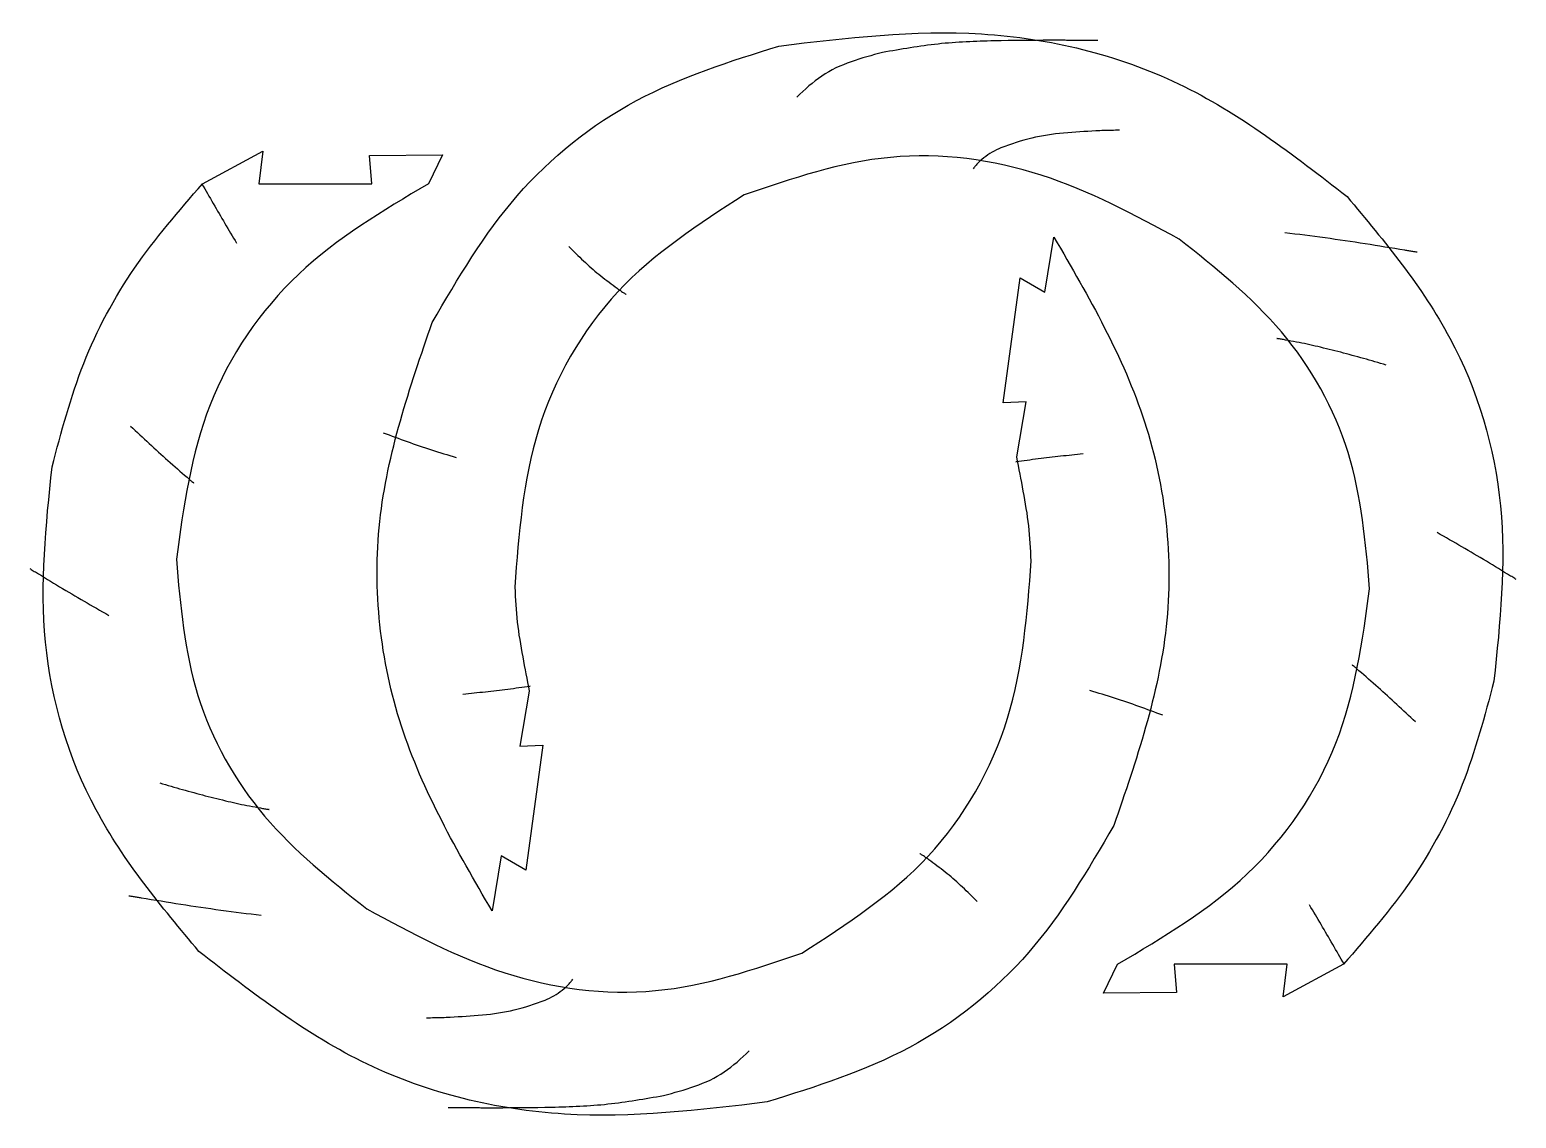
# Model space of a CAD drawing. Extents: x 24 to 770, y 24 to 569.
import ezdxf

# ---------------------------------------------------------------- set-up
doc = ezdxf.new("R2010")
doc.units = 0
doc.layers.get('0').update_dxf_attribs({"linetype": 'CONTINUOUS'})

msp = doc.modelspace()

# ---------------------------------------------------------------- linework, layer by layer
at = {"color": 5}
for p, q in [((111.065457, 492.220972), (141.274463, 508.608667)), ((141.274463, 508.608667), (139.386143, 492.220972)), ((194.807324, 506.340763), (231.406827, 506.717787)), ((196.0275, 492.220972), (194.807324, 506.340763)), ((231.406827, 506.717787), (224.348187, 492.220972)), ((139.386143, 492.220972), (167.70683, 492.220972)), ((167.70683, 492.220972), (196.0275, 492.220972)), ((533.564535, 437.871871), (538.217452, 465.434573)), ((512.691157, 382.305457), (521.348064, 444.97547)), ((521.348064, 444.97547), (533.564535, 437.871871)), ((524.258704, 382.746481), (512.691157, 382.305457)), ((519.605787, 355.183795), (524.258704, 382.746481)), ((274.925244, 237.767596), (270.272328, 210.20491)), ((270.272328, 210.20491), (281.839874, 210.645934)), ((281.839874, 210.645934), (273.182967, 147.975921)), ((260.966496, 155.07952), (256.313579, 127.516818)), ((273.182967, 147.975921), (260.966496, 155.07952)), ((563.124204, 86.233604), (570.182844, 100.730419)), ((626.824201, 100.730419), (598.503531, 100.730419)), ((598.503531, 100.730419), (599.723707, 86.610628)), ((655.144888, 100.730419), (626.824201, 100.730419)), ((683.465574, 100.730419), (653.256568, 84.342724)), ((653.256568, 84.342724), (655.144888, 100.730419)), ((599.723707, 86.610628), (563.124204, 86.233604))]:
    msp.add_line(p, q, dxfattribs=at)
at = {"color": 7}
for p, q in [((519.130181, 352.672467), (519.183189, 352.680467)), ((275.40085, 240.278924), (275.347843, 240.270924))]:
    msp.add_line(p, q, dxfattribs=at)
at = {"color": 5}
for points, knots in [([(400.223956, 561.285552), (434.078023, 565.366546), (501.789534, 573.528941), (604.211107, 548.715268), (658.257176, 506.768339), (685.248342, 485.819608)], [0, 0, 0, 0, 101.898306, 203.806784, 305.475187, 305.475187, 305.475187, 305.475187]), ([(226.269251, 422.643427), (239.236966, 444.773599), (265.161771, 489.015807), (326.802307, 538.274435), (375.743975, 553.613268), (400.223956, 561.285552)], [0, 0, 0, 0, 76.550273, 153.037818, 229.582564, 229.582564, 229.582564, 229.582564]), ([(601.040539, 464.470188), (578.609674, 476.576273), (533.775068, 500.773803), (455.423912, 511.339323), (406.939397, 494.848098), (382.726501, 486.612472)], [0, 0, 0, 0, 76.213537, 152.334918, 228.272131, 228.272131, 228.272131, 228.272131]), ([(35.568932, 350.159043), (40.197504, 367.689263), (49.454893, 402.750627), (75.385674, 451.1803), (99.171584, 478.540044), (111.065457, 492.220972)], [0, 0, 0, 0, 54.275462, 108.553789, 162.840492, 162.840492, 162.840492, 162.840492]), ([(224.348187, 492.220972), (201.455087, 478.636207), (155.68513, 451.476314), (108.827424, 383.092733), (101.559159, 330.283373), (97.926017, 303.885893)], [0, 0, 0, 0, 79.305031, 158.553798, 237.759361, 237.759361, 237.759361, 237.759361]), ([(382.726501, 486.612472), (360.170862, 472.031474), (315.034633, 442.853348), (273.753148, 370.038632), (269.73018, 316.565113), (267.71802, 289.81937)], [0, 0, 0, 0, 79.761585, 159.611396, 239.514889, 239.514889, 239.514889, 239.514889]), ([(685.248342, 485.819608), (704.158262, 463.200141), (741.975338, 417.964514), (768.165138, 330.724812), (762.030297, 272.108121), (758.962099, 242.792348)], [0, 0, 0, 0, 87.863941, 175.715038, 263.61067, 263.61067, 263.61067, 263.61067]), ([(538.217452, 465.434573), (555.626215, 435.483862), (590.440927, 375.587283), (602.09578, 268.67504), (579.536923, 203.088684), (568.26178, 170.307964)], [0, 0, 0, 0, 103.250727, 206.484759, 309.640382, 309.640382, 309.640382, 309.640382]), ([(696.605014, 289.065498), (694.610551, 312.21642), (690.621818, 358.516018), (655.525233, 421.166663), (619.210729, 450.028824), (601.040539, 464.470188)], [0, 0, 0, 0, 69.168393, 138.330072, 207.590391, 207.590391, 207.590391, 207.590391]), ([(256.313579, 127.516818), (238.904816, 157.467529), (204.090104, 217.364108), (192.435251, 324.276351), (214.994108, 389.862707), (226.269251, 422.643427)], [0, 0, 0, 0, 103.250727, 206.484759, 309.640382, 309.640382, 309.640382, 309.640382]), ([(526.813011, 303.132021), (526.525275, 308.987695), (525.949586, 320.703466), (522.86494, 337.995416), (520.689586, 349.467968), (519.605787, 355.183795)], [0, 0, 0, 0, 17.569987, 35.153246, 52.611585, 52.611585, 52.611585, 52.611585]), ([(109.282689, 107.131783), (90.372769, 129.751249), (52.555693, 174.986877), (26.365893, 262.226579), (32.500734, 320.84327), (35.568932, 350.159043)], [0, 0, 0, 0, 87.863941, 175.715038, 263.61067, 263.61067, 263.61067, 263.61067]), ([(97.926017, 303.885893), (99.92048, 280.734971), (103.909213, 234.435373), (139.005798, 171.784728), (175.320302, 142.922567), (193.490493, 128.481203)], [0, 0, 0, 0, 69.168393, 138.330072, 207.590391, 207.590391, 207.590391, 207.590391]), ([(411.80453, 106.338919), (434.36017, 120.919917), (479.496398, 150.098043), (520.777884, 222.912759), (524.800851, 276.386278), (526.813011, 303.132021)], [0, 0, 0, 0, 79.761585, 159.611396, 239.514889, 239.514889, 239.514889, 239.514889]), ([(267.71802, 289.81937), (268.005756, 283.963696), (268.581445, 272.247925), (271.666091, 254.955975), (273.841445, 243.483423), (274.925244, 237.767596)], [0, 0, 0, 0, 17.569987, 35.153246, 52.611585, 52.611585, 52.611585, 52.611585]), ([(570.182844, 100.730419), (593.075944, 114.315184), (638.845901, 141.475076), (685.703607, 209.858658), (692.971872, 262.668018), (696.605014, 289.065498)], [0, 0, 0, 0, 79.305031, 158.553798, 237.759361, 237.759361, 237.759361, 237.759361]), ([(758.962099, 242.792348), (754.333527, 225.262128), (745.076138, 190.200764), (719.145357, 141.771091), (695.359447, 114.411347), (683.465574, 100.730419)], [0, 0, 0, 0, 54.275462, 108.553789, 162.840492, 162.840492, 162.840492, 162.840492]), ([(568.26178, 170.307964), (555.294065, 148.177792), (529.36926, 103.935583), (467.728724, 54.676956), (418.787056, 39.338123), (394.307075, 31.665839)], [0, 0, 0, 0, 76.550273, 153.037818, 229.582564, 229.582564, 229.582564, 229.582564]), ([(193.490493, 128.481203), (215.921357, 116.375118), (260.755963, 92.177588), (339.107119, 81.612068), (387.591634, 98.103293), (411.80453, 106.338919)], [0, 0, 0, 0, 76.213537, 152.334918, 228.272131, 228.272131, 228.272131, 228.272131]), ([(394.307075, 31.665839), (360.453008, 27.584845), (292.741497, 19.42245), (190.319924, 44.236123), (136.273855, 86.183052), (109.282689, 107.131783)], [0, 0, 0, 0, 101.898306, 203.806784, 305.475187, 305.475187, 305.475187, 305.475187])]:
    msp.add_open_spline(points, degree=3, knots=knots, dxfattribs=at)
at = {"color": 7}
for points, knots in [([(536.389582, 564.154379), (527.029491, 564.110449), (508.256018, 564.022339), (480.039172, 562.930454), (461.487613, 559.653693), (452.219474, 558.016662)], [0, 0, 0, 0, 28.089312, 56.33855, 84.541292, 84.541292, 84.541292, 84.541292]), ([(545.211741, 564.131323), (544.26843, 564.134731), (542.329656, 564.141736), (539.388937, 564.150664), (537.391525, 564.153138), (536.389582, 564.154379)], [0, 0, 0, 0, 2.829953, 5.81636, 8.822193, 8.822193, 8.822193, 8.822193]), ([(560.266605, 564.055211), (559.712021, 564.05815), (558.435286, 564.064916), (556.568848, 564.074778), (554.191193, 564.087227), (551.523101, 564.101564), (548.371249, 564.116886), (546.285198, 564.126418), (545.211741, 564.131323)], [0, 0, 0, 0, 1.663775, 3.830259, 5.59939, 8.796839, 11.834651, 15.055056, 15.055056, 15.055056, 15.055056]), ([(452.219474, 558.016662), (446.938818, 556.616807), (436.380389, 553.817861), (421.201801, 547.011988), (413.249161, 539.43832), (409.279924, 535.658231)], [0, 0, 0, 0, 16.403979, 32.799005, 49.135723, 49.135723, 49.135723, 49.135723]), ([(559.265341, 518.734979), (553.871659, 518.417143), (543.084249, 517.781469), (526.929058, 515.658312), (516.721272, 512.037916), (511.622367, 510.229487)], [0, 0, 0, 0, 16.219201, 32.438543, 48.626215, 48.626215, 48.626215, 48.626215]), ([(571.116844, 519.029064), (569.799805, 519.007647), (567.165694, 518.964812), (563.215028, 518.867838), (560.581933, 518.779267), (559.265341, 518.734979)], [0, 0, 0, 0, 3.95163, 7.903362, 11.855359, 11.855359, 11.855359, 11.855359]), ([(511.622367, 510.229487), (510.124184, 509.508133), (507.109295, 508.056506), (503.000685, 505.339649), (500.665796, 503.096085), (499.546128, 502.020209)], [0, 0, 0, 0, 4.98685, 10.035358, 14.686909, 14.686909, 14.686909, 14.686909]), ([(499.546128, 502.020209), (499.299272, 501.74244), (498.886713, 501.278216), (498.256462, 500.516451), (497.888618, 500.021219), (497.669536, 499.726265)], [0, 0, 0, 0, 1.114778, 1.863077, 2.965116, 2.965116, 2.965116, 2.965116]), ([(110.744705, 492.220972), (112.640871, 488.895256), (116.434683, 482.241227), (122.209002, 472.304313), (126.133586, 465.721034), (128.09632, 462.428653)], [0, 0, 0, 0, 11.484867, 22.978702, 34.477713, 34.477713, 34.477713, 34.477713]), ([(714.295925, 458.857254), (707.631308, 459.935534), (694.284001, 462.095019), (674.211032, 465.112761), (660.768896, 466.787088), (654.044728, 467.624638)], [0, 0, 0, 0, 20.253973, 40.562875, 60.890518, 60.890518, 60.890518, 60.890518]), ([(294.81873, 460.74736), (297.239801, 458.314647), (302.081108, 453.45006), (309.862613, 446.70898), (315.327169, 442.573129), (318.056224, 440.507642)], [0, 0, 0, 0, 10.294109, 20.584666, 30.850975, 30.850975, 30.850975, 30.850975]), ([(720.453269, 457.826198), (719.737666, 457.946188), (718.319655, 458.183954), (716.267621, 458.53011), (714.930469, 458.751971), (714.295925, 458.857254)], [0, 0, 0, 0, 2.176778, 4.313419, 6.243074, 6.243074, 6.243074, 6.243074]), ([(318.056224, 440.507642), (318.752467, 440.006732), (320.187063, 438.974615), (322.06504, 437.681435), (323.246136, 436.889038), (323.671906, 436.60339)], [0, 0, 0, 0, 2.573077, 5.301784, 6.839926, 6.839926, 6.839926, 6.839926]), ([(651.297176, 414.341716), (651.14021, 414.366512), (650.795251, 414.421006), (649.772297, 414.582518), (650.21406, 414.51274), (650.350712, 414.491156)], [0, 0, 0, 0, 0.576787, 1.267582, 1.576975, 1.576975, 1.576975, 1.576975]), ([(654.429144, 413.82698), (654.065083, 413.887476), (653.364909, 414.003825), (652.32214, 414.182879), (651.641304, 414.288387), (651.297176, 414.341716)], [0, 0, 0, 0, 1.107163, 2.12933, 3.174016, 3.174016, 3.174016, 3.174016]), ([(670.559335, 410.517172), (668.775123, 410.92315), (665.206704, 411.735106), (659.830527, 412.847262), (656.229602, 413.500408), (654.429144, 413.82698)], [0, 0, 0, 0, 5.489401, 10.97878, 16.468138, 16.468138, 16.468138, 16.468138]), ([(704.937573, 401.224516), (701.141383, 402.347213), (693.55007, 404.592292), (682.093274, 407.71214), (674.403499, 409.582279), (670.559335, 410.517172)], [0, 0, 0, 0, 11.876046, 23.748749, 35.616983, 35.616983, 35.616983, 35.616983]), ([(75.00133, 370.674306), (78.08713, 367.758375), (84.258564, 361.926671), (93.667159, 353.340012), (100.068712, 347.761282), (103.269665, 344.971763)], [0, 0, 0, 0, 12.736613, 25.472541, 38.20987, 38.20987, 38.20987, 38.20987]), ([(201.605649, 367.338214), (205.624631, 365.833138), (213.67464, 362.818475), (225.902792, 358.678239), (234.153938, 356.198362), (238.282761, 354.957447)], [0, 0, 0, 0, 12.874241, 25.787069, 38.720254, 38.720254, 38.720254, 38.720254]), ([(552.831067, 356.672931), (549.078504, 356.298753), (541.573452, 355.550405), (530.3369, 354.225261), (522.865821, 353.190074), (519.130181, 352.672467)], [0, 0, 0, 0, 11.313402, 22.626582, 33.940375, 33.940375, 33.940375, 33.940375]), ([(103.269665, 344.971763), (103.495556, 344.77995), (103.984319, 344.364922), (104.579366, 343.857001), (104.950565, 343.5433), (105.058369, 343.452195)], [0, 0, 0, 0, 0.889028, 1.923599, 2.347031, 2.347031, 2.347031, 2.347031]), ([(105.058369, 343.452195), (105.242479, 343.297309), (105.646563, 342.957364), (106.929475, 341.878197), (106.567994, 342.18223), (106.528257, 342.215651)], [0, 0, 0, 0, 0.938257, 2.059288, 2.197741, 2.197741, 2.197741, 2.197741]), ([(767.349666, 295.459882), (763.298025, 297.926176), (755.181063, 302.867093), (742.913016, 310.156511), (734.639683, 314.879449), (730.49962, 317.242856)], [0, 0, 0, 0, 14.229744, 28.507534, 42.808788, 42.808788, 42.808788, 42.808788]), ([(24.365525, 299.218885), (24.595143, 299.078018), (25.190333, 298.712877), (26.128958, 298.137105), (26.837951, 297.702175), (27.181365, 297.491509)], [0, 0, 0, 0, 0.808153, 2.094808, 3.30345, 3.30345, 3.30345, 3.30345]), ([(27.181365, 297.491509), (31.233006, 295.025215), (39.349968, 290.084298), (51.618015, 282.79488), (59.891348, 278.071942), (64.031411, 275.708534)], [0, 0, 0, 0, 14.229744, 28.507534, 42.808788, 42.808788, 42.808788, 42.808788]), ([(770.165506, 293.732506), (769.935889, 293.873373), (769.340698, 294.238514), (768.402073, 294.814286), (767.69308, 295.249216), (767.349666, 295.459882)], [0, 0, 0, 0, 0.808153, 2.094808, 3.30345, 3.30345, 3.30345, 3.30345]), ([(689.472662, 249.499196), (689.288552, 249.654082), (688.884468, 249.994027), (687.601556, 251.073194), (687.963037, 250.769161), (688.002774, 250.73574)], [0, 0, 0, 0, 0.938257, 2.059288, 2.197741, 2.197741, 2.197741, 2.197741]), ([(691.261366, 247.979628), (691.035475, 248.171441), (690.546712, 248.586469), (689.951665, 249.09439), (689.580466, 249.408091), (689.472662, 249.499196)], [0, 0, 0, 0, 0.889028, 1.923599, 2.347031, 2.347031, 2.347031, 2.347031]), ([(719.529701, 222.277085), (716.443901, 225.193016), (710.272467, 231.024719), (700.863872, 239.611379), (694.462319, 245.190109), (691.261366, 247.979628)], [0, 0, 0, 0, 12.736613, 25.472541, 38.20987, 38.20987, 38.20987, 38.20987]), ([(241.699964, 236.27846), (245.452527, 236.652638), (252.957579, 237.400986), (264.194131, 238.72613), (271.66521, 239.761317), (275.40085, 240.278924)], [0, 0, 0, 0, 11.313402, 22.626582, 33.940375, 33.940375, 33.940375, 33.940375]), ([(592.925382, 225.613177), (588.9064, 227.118253), (580.856391, 230.132916), (568.628239, 234.273152), (560.377093, 236.753029), (556.24827, 237.993944)], [0, 0, 0, 0, 12.874241, 25.787069, 38.720254, 38.720254, 38.720254, 38.720254]), ([(89.593458, 191.726875), (93.389648, 190.604178), (100.980961, 188.359099), (112.437757, 185.239251), (120.127532, 183.369112), (123.971696, 182.434219)], [0, 0, 0, 0, 11.876046, 23.748749, 35.616983, 35.616983, 35.616983, 35.616983]), ([(123.971696, 182.434219), (125.755908, 182.028241), (129.324327, 181.216285), (134.700505, 180.104129), (138.301429, 179.450983), (140.101887, 179.124411)], [0, 0, 0, 0, 5.489401, 10.97878, 16.468138, 16.468138, 16.468138, 16.468138]), ([(140.101887, 179.124411), (140.465948, 179.063915), (141.166122, 178.947566), (142.208891, 178.768512), (142.889728, 178.663004), (143.233855, 178.609675)], [0, 0, 0, 0, 1.107163, 2.12933, 3.174016, 3.174016, 3.174016, 3.174016]), ([(143.233855, 178.609675), (143.390821, 178.584879), (143.73578, 178.530385), (144.758734, 178.368873), (144.316971, 178.438651), (144.180319, 178.460235)], [0, 0, 0, 0, 0.576787, 1.267582, 1.576975, 1.576975, 1.576975, 1.576975]), ([(476.474807, 152.443749), (475.778564, 152.944659), (474.343968, 153.976776), (472.465991, 155.269956), (471.284895, 156.062353), (470.859125, 156.348001)], [0, 0, 0, 0, 2.573077, 5.301784, 6.839926, 6.839926, 6.839926, 6.839926]), ([(499.712302, 132.204031), (497.29123, 134.636744), (492.449923, 139.501331), (484.668418, 146.242411), (479.203862, 150.378262), (476.474807, 152.443749)], [0, 0, 0, 0, 10.294109, 20.584666, 30.850975, 30.850975, 30.850975, 30.850975]), ([(74.077762, 135.125193), (74.793365, 135.005203), (76.211376, 134.767437), (78.26341, 134.421281), (79.600563, 134.19942), (80.235106, 134.094137)], [0, 0, 0, 0, 2.176778, 4.313419, 6.243074, 6.243074, 6.243074, 6.243074]), ([(80.235106, 134.094137), (86.899723, 133.015857), (100.24703, 130.856372), (120.319999, 127.83863), (133.762135, 126.164303), (140.486303, 125.326753)], [0, 0, 0, 0, 20.253973, 40.562875, 60.890518, 60.890518, 60.890518, 60.890518]), ([(683.786326, 100.730419), (681.890161, 104.056135), (678.096348, 110.710164), (672.322029, 120.647078), (668.397445, 127.230357), (666.434711, 130.522738)], [0, 0, 0, 0, 11.484867, 22.978702, 34.477713, 34.477713, 34.477713, 34.477713]), ([(282.908664, 82.721904), (284.406847, 83.443258), (287.421736, 84.894885), (291.530346, 87.611742), (293.865235, 89.855306), (294.984904, 90.931182)], [0, 0, 0, 0, 4.98685, 10.035358, 14.686909, 14.686909, 14.686909, 14.686909]), ([(294.984904, 90.931182), (295.231759, 91.208951), (295.644318, 91.673175), (296.274569, 92.434939), (296.642413, 92.930172), (296.861495, 93.225126)], [0, 0, 0, 0, 1.114778, 1.863077, 2.965116, 2.965116, 2.965116, 2.965116]), ([(235.26569, 74.216412), (240.659372, 74.534248), (251.446782, 75.169922), (267.601973, 77.293079), (277.809759, 80.913475), (282.908664, 82.721904)], [0, 0, 0, 0, 16.219201, 32.438543, 48.626215, 48.626215, 48.626215, 48.626215]), ([(223.414187, 73.922327), (224.731226, 73.943744), (227.365337, 73.986579), (231.316003, 74.083553), (233.949098, 74.172124), (235.26569, 74.216412)], [0, 0, 0, 0, 3.95163, 7.903362, 11.855359, 11.855359, 11.855359, 11.855359]), ([(342.311557, 34.934729), (347.592213, 36.334584), (358.150642, 39.13353), (373.32923, 45.939403), (381.28187, 53.513071), (385.251107, 57.29316)], [0, 0, 0, 0, 16.403979, 32.799005, 49.135723, 49.135723, 49.135723, 49.135723]), ([(258.141449, 28.797012), (267.50154, 28.840942), (286.275013, 28.929052), (314.491859, 30.020937), (333.043418, 33.297698), (342.311557, 34.934729)], [0, 0, 0, 0, 28.089312, 56.33855, 84.541292, 84.541292, 84.541292, 84.541292]), ([(234.264427, 28.89618), (234.81901, 28.893241), (236.095745, 28.886475), (237.962183, 28.876613), (240.339838, 28.864164), (243.00793, 28.849827), (246.159782, 28.834505), (248.245833, 28.824973), (249.31929, 28.820068)], [0, 0, 0, 0, 1.663775, 3.830259, 5.59939, 8.796839, 11.834651, 15.055056, 15.055056, 15.055056, 15.055056]), ([(249.31929, 28.820068), (250.262601, 28.81666), (252.201375, 28.809655), (255.142094, 28.800727), (257.139506, 28.798253), (258.141449, 28.797012)], [0, 0, 0, 0, 2.829953, 5.81636, 8.822193, 8.822193, 8.822193, 8.822193])]:
    msp.add_open_spline(points, degree=3, knots=knots, dxfattribs=at)

doc.saveas('drawing.dxf')
